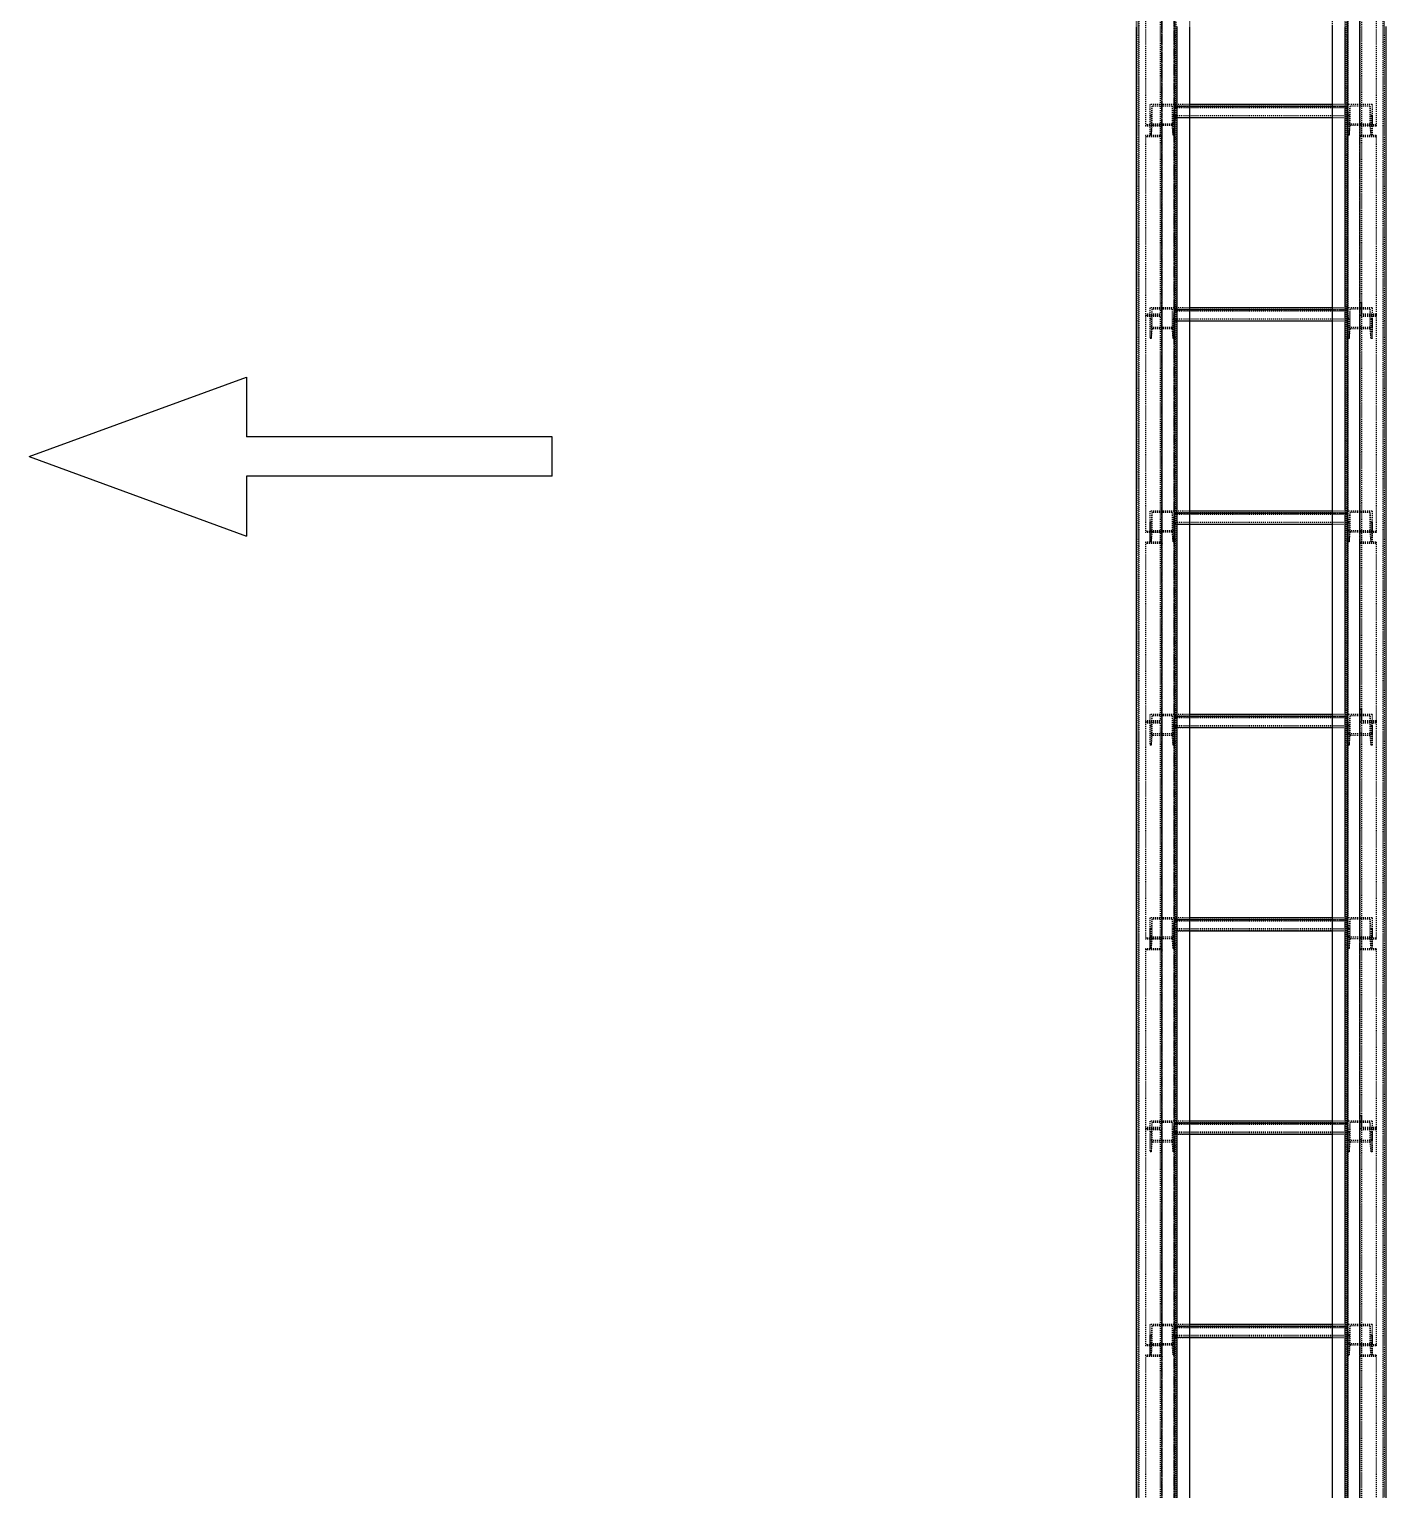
# Model space of a CAD drawing. Header units: millimetres. Extents: x 5143 to 30813, y 232 to 21408.
# Drawn here: x 8474 to 9138, y 6713 to 7429 of the extents above; entities that cross this region are included whole.
import ezdxf

# ---------------------------------------------------------------- set-up
doc = ezdxf.new("R2010")
doc.units = ezdxf.units.MM
doc.header["$LTSCALE"] = 0.25
for name, pattern in [('XKITLINE00', [0]), ('XKITLINE02', [4, 2, -2]), ('XKITLINE03', [6, 3, -1, 1, -1])]:
    doc.linetypes.add(name, pattern=pattern)

msp = doc.modelspace()

# ---------------------------------------------------------------- linework, layer by layer
at = {"color": 1, "linetype": 'XKITLINE03'}
for p, q in [((9028.63, 5880.81), (9028.63, 7537.69)), ((9034.61, 5900.27), (9034.61, 7540.27)), ((9119.61, 7540.27), (9119.61, 5900.28)), ((9125.61, 5880.81), (9125.61, 7537.69)), ((9028.63, 7487.57), (9028.63, 7381.72)), ((9125.61, 7381.72), (9125.61, 7487.57)), ((9034.63, 7391.7), (9034.63, 7382.15)), ((9034.63, 7390.68), (9119.61, 7390.68)), ((9119.61, 7382.15), (9119.61, 7391.7)), ((9028.63, 7375.93), (9028.63, 7288.3)), ((9125.61, 7288.3), (9125.61, 7375.93)), ((9028.63, 7288.3), (9028.63, 7182.44)), ((9034.63, 7292.06), (9034.63, 7282.51)), ((9034.63, 7291.04), (9119.61, 7291.04)), ((9119.61, 7282.51), (9119.61, 7292.06)), ((9125.61, 7182.44), (9125.61, 7288.3)), ((9034.63, 7192.43), (9034.63, 7182.88)), ((9034.63, 7191.4), (9119.61, 7191.4)), ((9119.61, 7182.88), (9119.61, 7192.43)), ((9028.63, 7176.65), (9028.63, 7089.03)), ((9125.61, 7089.03), (9125.61, 7176.65)), ((9028.63, 7089.03), (9028.63, 6983.17)), ((9034.63, 7092.79), (9034.63, 7083.24)), ((9034.63, 7091.77), (9119.61, 7091.77)), ((9119.61, 7083.24), (9119.61, 7092.79)), ((9125.61, 6983.17), (9125.61, 7089.03)), ((9034.63, 6993.16), (9034.63, 6983.61)), ((9034.63, 6992.13), (9119.61, 6992.13)), ((9119.61, 6983.61), (9119.61, 6993.16)), ((9028.63, 6977.38), (9028.63, 6889.76)), ((9125.61, 6889.76), (9125.61, 6977.38)), ((9034.63, 6893.52), (9034.63, 6883.97)), ((9119.61, 6883.97), (9119.61, 6893.52)), ((9028.63, 6889.76), (9028.63, 6783.9)), ((9034.63, 6892.5), (9119.61, 6892.5)), ((9125.61, 6783.9), (9125.61, 6889.76)), ((9034.63, 6793.88), (9034.63, 6784.33)), ((9119.61, 6784.33), (9119.61, 6793.88)), ((9034.63, 6792.86), (9119.61, 6792.86)), ((9028.63, 6778.11), (9028.63, 6690.48)), ((9125.61, 6690.48), (9125.61, 6778.11))]:
    msp.add_line(p, q, dxfattribs=at)
at = {"color": 3, "linetype": 'XKITLINE02'}
for p, q in [((9034.61, 7540.27), (9034.61, 5898.57)), ((9035.46, 7540.16), (9035.46, 5898.69)), ((9118.76, 7540.16), (9118.76, 5898.69)), ((9119.61, 7540.27), (9119.61, 5898.57)), ((9015.93, 7533.97), (9015.93, 5930.38)), ((9016.78, 7533.97), (9016.78, 5889.26)), ((9017.31, 7533.54), (9017.31, 5888.53)), ((9034.55, 7533.54), (9034.54, 5888.53)), ((9035.08, 7533.97), (9035.08, 5889.26)), ((9118.31, 7533.97), (9118.31, 5888.43)), ((9119.16, 7533.97), (9119.16, 5889.26)), ((9119.69, 7533.54), (9119.69, 5888.53)), ((9136.93, 7533.54), (9136.92, 5888.53)), ((9137.46, 7533.97), (9137.46, 5889.26)), ((9020.63, 7487.57), (9020.63, 7381.19)), ((9028.63, 7487.57), (9028.63, 7376.4)), ((9125.61, 7487.57), (9125.61, 7376.4)), ((9133.61, 7487.57), (9133.61, 7381.19)), ((9027.83, 7487.04), (9027.83, 7376.4)), ((9126.41, 7487.04), (9126.41, 7376.4)), ((9042.11, 7479.9), (9042.11, 5900.2)), ((9112.11, 7470.57), (9112.11, 5900.2)), ((9022.63, 7391.7), (9022.63, 7376.67)), ((9034.63, 7391.7), (9022.63, 7391.7)), ((9023.69, 7391), (9023.31, 7386.22)), ((9033.57, 7391), (9023.69, 7391)), ((9023.69, 7391), (9023.69, 7381.45)), ((9033.57, 7391), (9033.95, 7386.22)), ((9033.57, 7391), (9033.57, 7381.45)), ((9034.63, 7391.7), (9034.63, 7376.67)), ((9034.63, 7391.7), (9034.63, 7385.2)), ((9042.11, 7391.7), (9034.63, 7391.7)), ((9119.61, 7390.91), (9034.63, 7390.91)), ((9042.11, 7390.68), (9034.63, 7390.68)), ((9119.61, 7390.07), (9034.63, 7390.07)), ((9119.61, 7391.7), (9112.11, 7391.7)), ((9119.61, 7390.68), (9112.11, 7390.68)), ((9119.61, 7391.7), (9119.61, 7382.15)), ((9119.61, 7391.7), (9119.61, 7386.22)), ((9131.61, 7391.7), (9119.61, 7391.7)), ((9119.61, 7391.7), (9119.61, 7385.2)), ((9120.67, 7391), (9120.29, 7386.22)), ((9120.67, 7391), (9120.67, 7381.45)), ((9130.55, 7391), (9120.67, 7391)), ((9130.55, 7391), (9130.55, 7381.45)), ((9130.55, 7391), (9130.93, 7386.22)), ((9131.61, 7391.7), (9131.61, 7382.15)), ((9131.61, 7391.7), (9131.61, 7386.22)), ((9028.63, 7381.72), (9020.63, 7381.72)), ((9027.83, 7381.19), (9020.63, 7381.19)), ((9023.31, 7386.22), (9022.63, 7386.22)), ((9034.63, 7382.15), (9022.63, 7382.15)), ((9023.31, 7386.22), (9023.31, 7376.67)), ((9023.69, 7381.45), (9023.31, 7376.67)), ((9033.57, 7381.45), (9023.69, 7381.45)), ((9028.63, 7382.2), (9027.83, 7382.2)), ((9027.83, 7382.2), (9027.83, 7376.55)), ((9027.83, 7382.2), (9027.83, 7288.93)), ((9028.63, 7382.2), (9028.63, 7375.93)), ((9028.63, 7382.2), (9028.63, 7288.3)), ((9033.57, 7381.45), (9033.95, 7376.67)), ((9034.63, 7386.22), (9033.95, 7386.22)), ((9033.95, 7386.22), (9033.95, 7376.67)), ((9119.61, 7386.22), (9034.63, 7386.22)), ((9119.61, 7386.16), (9034.63, 7386.16)), ((9119.61, 7385.25), (9034.63, 7385.25)), ((9042.11, 7385.2), (9034.63, 7385.2)), ((9119.61, 7385.2), (9112.11, 7385.2)), ((9119.61, 7386.22), (9119.61, 7376.67)), ((9120.29, 7386.22), (9119.61, 7386.22)), ((9119.61, 7382.15), (9119.61, 7376.67)), ((9131.61, 7382.15), (9119.61, 7382.15)), ((9120.29, 7386.22), (9120.29, 7376.67)), ((9120.67, 7381.45), (9120.29, 7376.67)), ((9130.55, 7381.45), (9120.67, 7381.45)), ((9125.61, 7382.2), (9125.61, 7288.3)), ((9126.41, 7382.2), (9125.61, 7382.2)), ((9133.61, 7381.72), (9125.61, 7381.72)), ((9126.41, 7382.2), (9126.41, 7288.93)), ((9133.61, 7381.19), (9126.41, 7381.19)), ((9130.55, 7381.45), (9130.93, 7376.67)), ((9130.93, 7386.22), (9130.93, 7376.67)), ((9131.61, 7386.22), (9130.93, 7386.22)), ((9131.61, 7386.22), (9131.61, 7376.67)), ((9131.61, 7382.15), (9131.61, 7376.67)), ((9027.83, 7376.55), (9020.63, 7376.55)), ((9020.63, 7376.55), (9020.63, 7375.93)), ((9020.63, 7376.55), (9020.63, 7288.3)), ((9028.63, 7375.93), (9020.63, 7375.93)), ((9023.31, 7376.67), (9022.63, 7376.67)), ((9028.63, 7376.4), (9027.83, 7376.4)), ((9034.63, 7376.67), (9033.95, 7376.67)), ((9120.29, 7376.67), (9119.61, 7376.67)), ((9126.41, 7376.4), (9125.61, 7376.4)), ((9133.61, 7375.93), (9125.61, 7375.93)), ((9133.61, 7376.55), (9126.41, 7376.55)), ((9131.61, 7376.67), (9130.93, 7376.67)), ((9133.61, 7376.55), (9133.61, 7288.3)), ((9028.63, 7294.57), (9027.83, 7294.57)), ((9125.61, 7294.57), (9125.61, 7288.3)), ((9126.41, 7294.57), (9125.61, 7294.57)), ((9126.41, 7294.57), (9126.41, 7288.93)), ((9027.83, 7288.93), (9020.63, 7288.93)), ((9020.63, 7288.3), (9020.63, 7287.77)), ((9028.63, 7288.3), (9020.63, 7288.3)), ((9020.63, 7288.3), (9020.63, 7181.91)), ((9028.63, 7288.3), (9020.63, 7288.3)), ((9027.83, 7287.77), (9020.63, 7287.77)), ((9022.63, 7292.06), (9022.63, 7286.58)), ((9034.63, 7292.06), (9022.63, 7292.06)), ((9022.63, 7292.06), (9022.63, 7277.03)), ((9023.69, 7291.37), (9023.31, 7286.58)), ((9033.57, 7291.37), (9023.69, 7291.37)), ((9023.69, 7291.37), (9023.69, 7281.82)), ((9027.83, 7287.77), (9027.83, 7281.82)), ((9027.83, 7287.77), (9027.83, 7177.13)), ((9028.63, 7288.3), (9028.63, 7177.13)), ((9033.57, 7291.37), (9033.95, 7286.58)), ((9033.57, 7291.37), (9033.57, 7281.82)), ((9034.63, 7292.06), (9034.63, 7286.58)), ((9034.63, 7292.06), (9034.63, 7277.03)), ((9034.63, 7292.06), (9034.63, 7285.56)), ((9042.11, 7292.06), (9034.63, 7292.06)), ((9119.61, 7291.28), (9034.63, 7291.28)), ((9042.11, 7291.04), (9034.63, 7291.04)), ((9119.61, 7290.43), (9034.63, 7290.43)), ((9119.61, 7292.06), (9112.11, 7292.06)), ((9119.61, 7291.04), (9112.11, 7291.04)), ((9119.61, 7292.06), (9119.61, 7282.51)), ((9119.61, 7292.06), (9119.61, 7286.58)), ((9131.61, 7292.06), (9119.61, 7292.06)), ((9119.61, 7292.06), (9119.61, 7285.56)), ((9120.67, 7291.37), (9120.29, 7286.58)), ((9120.67, 7291.37), (9120.67, 7281.82)), ((9130.55, 7291.37), (9120.67, 7291.37)), ((9125.61, 7288.3), (9125.61, 7177.13)), ((9133.61, 7288.3), (9125.61, 7288.3)), ((9133.61, 7288.3), (9125.61, 7288.3)), ((9133.61, 7288.93), (9126.41, 7288.93)), ((9126.41, 7287.77), (9126.41, 7177.13)), ((9133.61, 7287.77), (9126.41, 7287.77)), ((9130.55, 7291.37), (9130.55, 7281.82)), ((9130.55, 7291.37), (9130.93, 7286.58)), ((9131.61, 7292.06), (9131.61, 7282.51)), ((9131.61, 7292.06), (9131.61, 7286.58)), ((9133.61, 7288.93), (9133.61, 7288.3)), ((9133.61, 7288.3), (9133.61, 7181.91)), ((9023.31, 7286.58), (9022.63, 7286.58)), ((9034.63, 7282.51), (9022.63, 7282.51)), ((9023.31, 7286.58), (9023.31, 7277.03)), ((9023.69, 7281.82), (9023.31, 7277.03)), ((9033.57, 7281.82), (9023.69, 7281.82)), ((9028.63, 7282.99), (9027.83, 7282.99)), ((9028.63, 7282.51), (9028.63, 7182.44)), ((9033.57, 7281.82), (9033.95, 7277.03)), ((9034.63, 7286.58), (9033.95, 7286.58)), ((9033.95, 7286.58), (9033.95, 7277.03)), ((9119.61, 7286.58), (9034.63, 7286.58)), ((9119.61, 7286.53), (9034.63, 7286.53)), ((9119.61, 7285.62), (9034.63, 7285.62)), ((9042.11, 7285.56), (9034.63, 7285.56)), ((9119.61, 7285.56), (9112.11, 7285.56)), ((9119.61, 7286.58), (9119.61, 7277.03)), ((9120.29, 7286.58), (9119.61, 7286.58)), ((9119.61, 7282.51), (9119.61, 7277.03)), ((9131.61, 7282.51), (9119.61, 7282.51)), ((9120.29, 7286.58), (9120.29, 7277.03)), ((9120.67, 7281.82), (9120.29, 7277.03)), ((9130.55, 7281.82), (9120.67, 7281.82)), ((9126.41, 7282.99), (9125.61, 7282.99)), ((9130.55, 7281.82), (9130.93, 7277.03)), ((9130.93, 7286.58), (9130.93, 7277.03)), ((9131.61, 7286.58), (9130.93, 7286.58)), ((9131.61, 7286.58), (9131.61, 7277.03)), ((9131.61, 7282.51), (9131.61, 7277.03)), ((9023.31, 7277.03), (9022.63, 7277.03)), ((9034.63, 7277.03), (9033.95, 7277.03)), ((9120.29, 7277.03), (9119.61, 7277.03)), ((9131.61, 7277.03), (9130.93, 7277.03)), ((9022.63, 7192.43), (9022.63, 7186.95)), ((9034.63, 7192.43), (9022.63, 7192.43)), ((9022.63, 7192.43), (9022.63, 7182.44)), ((9023.31, 7186.95), (9022.63, 7186.95)), ((9022.63, 7186.95), (9022.63, 7177.4)), ((9023.69, 7191.73), (9023.31, 7186.95)), ((9023.31, 7186.95), (9023.31, 7177.4)), ((9033.57, 7191.73), (9023.69, 7191.73)), ((9023.69, 7191.73), (9023.69, 7182.18)), ((9033.57, 7191.73), (9033.95, 7186.95)), ((9033.57, 7191.73), (9033.57, 7182.18)), ((9034.63, 7186.95), (9033.95, 7186.95)), ((9033.95, 7186.95), (9033.95, 7177.4)), ((9034.63, 7192.43), (9034.63, 7185.92)), ((9042.11, 7192.43), (9034.63, 7192.43)), ((9034.63, 7192.43), (9034.63, 7186.95)), ((9034.63, 7192.43), (9034.63, 7182.88)), ((9119.61, 7191.64), (9034.63, 7191.64)), ((9042.11, 7191.4), (9034.63, 7191.4)), ((9119.61, 7190.8), (9034.63, 7190.8)), ((9119.61, 7186.95), (9034.63, 7186.95)), ((9034.63, 7186.95), (9034.63, 7177.4)), ((9119.61, 7186.89), (9034.63, 7186.89)), ((9119.61, 7192.43), (9112.11, 7192.43)), ((9119.61, 7191.4), (9112.11, 7191.4)), ((9119.61, 7192.43), (9119.61, 7182.88)), ((9119.61, 7192.43), (9119.61, 7186.95)), ((9131.61, 7192.43), (9119.61, 7192.43)), ((9119.61, 7192.43), (9119.61, 7185.92)), ((9119.61, 7186.95), (9119.61, 7177.4)), ((9120.29, 7186.95), (9119.61, 7186.95)), ((9120.67, 7191.73), (9120.29, 7186.95)), ((9120.29, 7186.95), (9120.29, 7177.4)), ((9120.67, 7191.73), (9120.67, 7182.18)), ((9130.55, 7191.73), (9120.67, 7191.73)), ((9130.55, 7191.73), (9130.55, 7182.18)), ((9130.55, 7191.73), (9130.93, 7186.95)), ((9130.93, 7186.95), (9130.93, 7177.4)), ((9131.61, 7186.95), (9130.93, 7186.95)), ((9131.61, 7192.43), (9131.61, 7182.88)), ((9131.61, 7192.43), (9131.61, 7186.95)), ((9131.61, 7186.95), (9131.61, 7177.4)), ((9028.63, 7182.44), (9020.63, 7182.44)), ((9027.83, 7181.91), (9020.63, 7181.91)), ((9034.63, 7182.88), (9022.63, 7182.88)), ((9022.63, 7182.44), (9022.63, 7177.4)), ((9023.69, 7182.18), (9023.31, 7177.4)), ((9033.57, 7182.18), (9023.69, 7182.18)), ((9028.63, 7182.92), (9027.83, 7182.92)), ((9027.83, 7182.92), (9027.83, 7177.28)), ((9027.83, 7182.92), (9027.83, 7089.66)), ((9028.63, 7182.92), (9028.63, 7176.65)), ((9028.63, 7182.92), (9028.63, 7089.03)), ((9033.57, 7182.18), (9033.95, 7177.4)), ((9119.61, 7185.98), (9034.63, 7185.98)), ((9042.11, 7185.92), (9034.63, 7185.92)), ((9034.63, 7182.88), (9034.63, 7177.4)), ((9119.61, 7185.92), (9112.11, 7185.92)), ((9119.61, 7182.88), (9119.61, 7177.4)), ((9131.61, 7182.88), (9119.61, 7182.88)), ((9120.67, 7182.18), (9120.29, 7177.4)), ((9130.55, 7182.18), (9120.67, 7182.18)), ((9125.61, 7182.92), (9125.61, 7089.03)), ((9126.41, 7182.92), (9125.61, 7182.92)), ((9125.61, 7182.44), (9125.61, 7177.13)), ((9133.61, 7182.44), (9125.61, 7182.44)), ((9126.41, 7182.92), (9126.41, 7089.66)), ((9126.41, 7181.91), (9126.41, 7177.13)), ((9133.61, 7181.91), (9126.41, 7181.91)), ((9130.55, 7182.18), (9130.93, 7177.4)), ((9131.61, 7182.88), (9131.61, 7177.4)), ((9133.61, 7182.44), (9133.61, 7181.91)), ((9027.83, 7177.28), (9020.63, 7177.28)), ((9020.63, 7177.28), (9020.63, 7176.65)), ((9020.63, 7177.28), (9020.63, 7089.03)), ((9028.63, 7176.65), (9020.63, 7176.65)), ((9023.31, 7177.4), (9022.63, 7177.4)), ((9028.63, 7177.13), (9027.83, 7177.13)), ((9034.63, 7177.4), (9033.95, 7177.4)), ((9120.29, 7177.4), (9119.61, 7177.4)), ((9126.41, 7177.13), (9125.61, 7177.13)), ((9133.61, 7176.65), (9125.61, 7176.65)), ((9133.61, 7177.28), (9126.41, 7177.28)), ((9131.61, 7177.4), (9130.93, 7177.4)), ((9133.61, 7177.28), (9133.61, 7089.03)), ((9028.63, 7095.3), (9027.83, 7095.3)), ((9125.61, 7095.3), (9125.61, 7089.03)), ((9126.41, 7095.3), (9125.61, 7095.3)), ((9126.41, 7095.3), (9126.41, 7089.66)), ((9027.83, 7089.66), (9020.63, 7089.66)), ((9020.63, 7089.03), (9020.63, 7088.5)), ((9028.63, 7089.03), (9020.63, 7089.03)), ((9020.63, 7089.03), (9020.63, 6982.64)), ((9028.63, 7089.03), (9020.63, 7089.03)), ((9027.83, 7088.5), (9020.63, 7088.5)), ((9022.63, 7092.79), (9022.63, 7077.76)), ((9034.63, 7092.79), (9022.63, 7092.79)), ((9023.31, 7087.31), (9022.63, 7087.31)), ((9023.69, 7092.09), (9023.31, 7087.31)), ((9023.31, 7087.31), (9023.31, 7077.76)), ((9033.57, 7092.09), (9023.69, 7092.09)), ((9023.69, 7092.09), (9023.69, 7082.55)), ((9027.83, 7088.5), (9027.83, 7082.55)), ((9027.83, 7088.5), (9027.83, 6977.86)), ((9028.63, 7089.03), (9028.63, 6977.86)), ((9033.57, 7092.09), (9033.95, 7087.31)), ((9033.57, 7092.09), (9033.57, 7082.55)), ((9034.63, 7087.31), (9033.95, 7087.31)), ((9033.95, 7087.31), (9033.95, 7077.76)), ((9034.63, 7092.79), (9034.63, 7086.29)), ((9042.11, 7092.79), (9034.63, 7092.79)), ((9034.63, 7092.79), (9034.63, 7077.76)), ((9119.61, 7092), (9034.63, 7092)), ((9042.11, 7091.77), (9034.63, 7091.77)), ((9119.61, 7091.16), (9034.63, 7091.16)), ((9119.61, 7087.31), (9034.63, 7087.31)), ((9119.61, 7087.25), (9034.63, 7087.25)), ((9119.61, 7092.79), (9112.11, 7092.79)), ((9119.61, 7091.77), (9112.11, 7091.77)), ((9119.61, 7092.79), (9119.61, 7083.24)), ((9119.61, 7092.79), (9119.61, 7087.31)), ((9131.61, 7092.79), (9119.61, 7092.79)), ((9119.61, 7092.79), (9119.61, 7086.29)), ((9119.61, 7087.31), (9119.61, 7077.76)), ((9120.29, 7087.31), (9119.61, 7087.31)), ((9120.67, 7092.09), (9120.29, 7087.31)), ((9120.29, 7087.31), (9120.29, 7077.76)), ((9120.67, 7092.09), (9120.67, 7082.55)), ((9130.55, 7092.09), (9120.67, 7092.09)), ((9133.61, 7089.03), (9125.61, 7089.03)), ((9125.61, 7089.03), (9125.61, 6977.86)), ((9133.61, 7089.03), (9125.61, 7089.03)), ((9133.61, 7089.66), (9126.41, 7089.66)), ((9126.41, 7088.5), (9126.41, 6977.86)), ((9133.61, 7088.5), (9126.41, 7088.5)), ((9130.55, 7092.09), (9130.55, 7082.55)), ((9130.55, 7092.09), (9130.93, 7087.31)), ((9130.93, 7087.31), (9130.93, 7077.76)), ((9131.61, 7087.31), (9130.93, 7087.31)), ((9131.61, 7092.79), (9131.61, 7083.24)), ((9131.61, 7092.79), (9131.61, 7087.31)), ((9131.61, 7087.31), (9131.61, 7077.76)), ((9133.61, 7089.66), (9133.61, 7089.03)), ((9133.61, 7089.03), (9133.61, 6982.64)), ((9034.63, 7083.24), (9022.63, 7083.24)), ((9023.69, 7082.55), (9023.31, 7077.76)), ((9033.57, 7082.55), (9023.69, 7082.55)), ((9028.63, 7083.71), (9027.83, 7083.71)), ((9028.63, 7083.24), (9028.63, 6983.17)), ((9033.57, 7082.55), (9033.95, 7077.76)), ((9119.61, 7086.35), (9034.63, 7086.35)), ((9042.11, 7086.29), (9034.63, 7086.29)), ((9119.61, 7086.29), (9112.11, 7086.29)), ((9119.61, 7083.24), (9119.61, 7077.76)), ((9131.61, 7083.24), (9119.61, 7083.24)), ((9120.67, 7082.55), (9120.29, 7077.76)), ((9130.55, 7082.55), (9120.67, 7082.55)), ((9126.41, 7083.71), (9125.61, 7083.71)), ((9130.55, 7082.55), (9130.93, 7077.76)), ((9131.61, 7083.24), (9131.61, 7077.76)), ((9023.31, 7077.76), (9022.63, 7077.76)), ((9034.63, 7077.76), (9033.95, 7077.76)), ((9120.29, 7077.76), (9119.61, 7077.76)), ((9131.61, 7077.76), (9130.93, 7077.76)), ((9022.63, 6993.16), (9022.63, 6987.68)), ((9034.63, 6993.16), (9022.63, 6993.16)), ((9022.63, 6993.16), (9022.63, 6983.17)), ((9023.31, 6987.68), (9022.63, 6987.68)), ((9022.63, 6987.68), (9022.63, 6978.13)), ((9023.69, 6992.46), (9023.31, 6987.68)), ((9023.31, 6987.68), (9023.31, 6978.13)), ((9033.57, 6992.46), (9023.69, 6992.46)), ((9023.69, 6992.46), (9023.69, 6982.91)), ((9033.57, 6992.46), (9033.95, 6987.68)), ((9033.57, 6992.46), (9033.57, 6982.91)), ((9034.63, 6987.68), (9033.95, 6987.68)), ((9033.95, 6987.68), (9033.95, 6978.13)), ((9034.63, 6993.16), (9034.63, 6987.68)), ((9034.63, 6993.16), (9034.63, 6983.61)), ((9034.63, 6993.16), (9034.63, 6986.65)), ((9042.11, 6993.16), (9034.63, 6993.16)), ((9119.61, 6992.37), (9034.63, 6992.37)), ((9042.11, 6992.13), (9034.63, 6992.13)), ((9119.61, 6991.53), (9034.63, 6991.53)), ((9034.63, 6987.68), (9034.63, 6978.13)), ((9119.61, 6987.68), (9034.63, 6987.68)), ((9119.61, 6987.62), (9034.63, 6987.62)), ((9119.61, 6986.71), (9034.63, 6986.71)), ((9042.11, 6986.65), (9034.63, 6986.65)), ((9119.61, 6993.16), (9112.11, 6993.16)), ((9119.61, 6992.13), (9112.11, 6992.13)), ((9119.61, 6986.65), (9112.11, 6986.65)), ((9119.61, 6993.16), (9119.61, 6983.61)), ((9119.61, 6993.16), (9119.61, 6987.68)), ((9131.61, 6993.16), (9119.61, 6993.16)), ((9119.61, 6993.16), (9119.61, 6986.65)), ((9119.61, 6987.68), (9119.61, 6978.13)), ((9120.29, 6987.68), (9119.61, 6987.68)), ((9120.67, 6992.46), (9120.29, 6987.68)), ((9120.29, 6987.68), (9120.29, 6978.13)), ((9120.67, 6992.46), (9120.67, 6982.91)), ((9130.55, 6992.46), (9120.67, 6992.46)), ((9130.55, 6992.46), (9130.55, 6982.91)), ((9130.55, 6992.46), (9130.93, 6987.68)), ((9130.93, 6987.68), (9130.93, 6978.13)), ((9131.61, 6987.68), (9130.93, 6987.68)), ((9131.61, 6993.16), (9131.61, 6983.61)), ((9131.61, 6993.16), (9131.61, 6987.68)), ((9131.61, 6987.68), (9131.61, 6978.13)), ((9028.63, 6983.17), (9020.63, 6983.17)), ((9027.83, 6982.64), (9020.63, 6982.64)), ((9034.63, 6983.61), (9022.63, 6983.61)), ((9022.63, 6983.17), (9022.63, 6978.13)), ((9023.69, 6982.91), (9023.31, 6978.13)), ((9033.57, 6982.91), (9023.69, 6982.91)), ((9028.63, 6983.65), (9027.83, 6983.65)), ((9027.83, 6983.65), (9027.83, 6978.01)), ((9027.83, 6983.65), (9027.83, 6890.38)), ((9028.63, 6983.65), (9028.63, 6977.38)), ((9028.63, 6983.65), (9028.63, 6889.76)), ((9033.57, 6982.91), (9033.95, 6978.13)), ((9034.63, 6983.61), (9034.63, 6978.13)), ((9119.61, 6983.61), (9119.61, 6978.13)), ((9131.61, 6983.61), (9119.61, 6983.61)), ((9120.67, 6982.91), (9120.29, 6978.13)), ((9130.55, 6982.91), (9120.67, 6982.91)), ((9125.61, 6983.65), (9125.61, 6889.76)), ((9126.41, 6983.65), (9125.61, 6983.65)), ((9133.61, 6983.17), (9125.61, 6983.17)), ((9126.41, 6983.65), (9126.41, 6890.38)), ((9133.61, 6982.64), (9126.41, 6982.64)), ((9130.55, 6982.91), (9130.93, 6978.13)), ((9131.61, 6983.61), (9131.61, 6978.13)), ((9027.83, 6978.01), (9020.63, 6978.01)), ((9020.63, 6978.01), (9020.63, 6977.38)), ((9020.63, 6978.01), (9020.63, 6889.76)), ((9028.63, 6977.38), (9020.63, 6977.38)), ((9023.31, 6978.13), (9022.63, 6978.13)), ((9028.63, 6977.86), (9027.83, 6977.86)), ((9034.63, 6978.13), (9033.95, 6978.13)), ((9120.29, 6978.13), (9119.61, 6978.13)), ((9126.41, 6977.86), (9125.61, 6977.86)), ((9133.61, 6977.38), (9125.61, 6977.38)), ((9133.61, 6978.01), (9126.41, 6978.01)), ((9131.61, 6978.13), (9130.93, 6978.13)), ((9133.61, 6978.01), (9133.61, 6889.76)), ((9022.63, 6893.52), (9022.63, 6878.49)), ((9034.63, 6893.52), (9022.63, 6893.52)), ((9028.63, 6896.03), (9027.83, 6896.03)), ((9034.63, 6893.52), (9034.63, 6878.49)), ((9034.63, 6893.52), (9034.63, 6887.02)), ((9042.11, 6893.52), (9034.63, 6893.52)), ((9119.61, 6893.52), (9112.11, 6893.52)), ((9119.61, 6893.52), (9119.61, 6883.97)), ((9119.61, 6893.52), (9119.61, 6888.04)), ((9131.61, 6893.52), (9119.61, 6893.52)), ((9119.61, 6893.52), (9119.61, 6887.02)), ((9125.61, 6896.03), (9125.61, 6889.76)), ((9126.41, 6896.03), (9125.61, 6896.03)), ((9126.41, 6896.03), (9126.41, 6890.38)), ((9131.61, 6893.52), (9131.61, 6883.97)), ((9131.61, 6893.52), (9131.61, 6888.04)), ((9027.83, 6890.38), (9020.63, 6890.38)), ((9028.63, 6889.76), (9020.63, 6889.76)), ((9020.63, 6889.76), (9020.63, 6889.22)), ((9028.63, 6889.76), (9020.63, 6889.76)), ((9020.63, 6889.76), (9020.63, 6783.37)), ((9027.83, 6889.22), (9020.63, 6889.22)), ((9023.31, 6888.04), (9022.63, 6888.04)), ((9023.69, 6892.82), (9023.31, 6888.04)), ((9023.31, 6888.04), (9023.31, 6878.49)), ((9033.57, 6892.82), (9023.69, 6892.82)), ((9023.69, 6892.82), (9023.69, 6883.27)), ((9027.83, 6889.22), (9027.83, 6883.27)), ((9027.83, 6889.22), (9027.83, 6778.59)), ((9028.63, 6889.76), (9028.63, 6778.59)), ((9033.57, 6892.82), (9033.95, 6888.04)), ((9033.57, 6892.82), (9033.57, 6883.27)), ((9034.63, 6888.04), (9033.95, 6888.04)), ((9033.95, 6888.04), (9033.95, 6878.49)), ((9119.61, 6892.73), (9034.63, 6892.73)), ((9042.11, 6892.5), (9034.63, 6892.5)), ((9119.61, 6891.89), (9034.63, 6891.89)), ((9119.61, 6888.04), (9034.63, 6888.04)), ((9119.61, 6887.98), (9034.63, 6887.98)), ((9119.61, 6887.07), (9034.63, 6887.07)), ((9042.11, 6887.02), (9034.63, 6887.02)), ((9119.61, 6892.5), (9112.11, 6892.5)), ((9119.61, 6887.02), (9112.11, 6887.02)), ((9119.61, 6888.04), (9119.61, 6878.49)), ((9120.29, 6888.04), (9119.61, 6888.04)), ((9120.67, 6892.82), (9120.29, 6888.04)), ((9120.29, 6888.04), (9120.29, 6878.49)), ((9120.67, 6892.82), (9120.67, 6883.27)), ((9130.55, 6892.82), (9120.67, 6892.82)), ((9133.61, 6889.76), (9125.61, 6889.76)), ((9125.61, 6889.76), (9125.61, 6778.59)), ((9133.61, 6889.76), (9125.61, 6889.76)), ((9133.61, 6890.38), (9126.41, 6890.38)), ((9126.41, 6889.22), (9126.41, 6778.59)), ((9133.61, 6889.22), (9126.41, 6889.22)), ((9130.55, 6892.82), (9130.55, 6883.27)), ((9130.55, 6892.82), (9130.93, 6888.04)), ((9130.93, 6888.04), (9130.93, 6878.49)), ((9131.61, 6888.04), (9130.93, 6888.04)), ((9131.61, 6888.04), (9131.61, 6878.49)), ((9133.61, 6890.38), (9133.61, 6889.76)), ((9133.61, 6889.76), (9133.61, 6783.37)), ((9034.63, 6883.97), (9022.63, 6883.97)), ((9023.69, 6883.27), (9023.31, 6878.49)), ((9033.57, 6883.27), (9023.69, 6883.27)), ((9028.63, 6884.44), (9027.83, 6884.44)), ((9028.63, 6883.97), (9028.63, 6783.9)), ((9033.57, 6883.27), (9033.95, 6878.49)), ((9119.61, 6883.97), (9119.61, 6878.49)), ((9131.61, 6883.97), (9119.61, 6883.97)), ((9120.67, 6883.27), (9120.29, 6878.49)), ((9130.55, 6883.27), (9120.67, 6883.27)), ((9126.41, 6884.44), (9125.61, 6884.44)), ((9130.55, 6883.27), (9130.93, 6878.49)), ((9131.61, 6883.97), (9131.61, 6878.49)), ((9023.31, 6878.49), (9022.63, 6878.49)), ((9034.63, 6878.49), (9033.95, 6878.49)), ((9120.29, 6878.49), (9119.61, 6878.49)), ((9131.61, 6878.49), (9130.93, 6878.49)), ((9022.63, 6793.88), (9022.63, 6788.4)), ((9034.63, 6793.88), (9022.63, 6793.88)), ((9022.63, 6793.88), (9022.63, 6783.9)), ((9023.69, 6793.19), (9023.31, 6788.4)), ((9033.57, 6793.19), (9023.69, 6793.19)), ((9023.69, 6793.19), (9023.69, 6783.64)), ((9033.57, 6793.19), (9033.95, 6788.4)), ((9033.57, 6793.19), (9033.57, 6783.64)), ((9034.63, 6793.88), (9034.63, 6788.4)), ((9034.63, 6793.88), (9034.63, 6784.33)), ((9034.63, 6793.88), (9034.63, 6787.38)), ((9042.11, 6793.88), (9034.63, 6793.88)), ((9119.61, 6793.1), (9034.63, 6793.1)), ((9119.61, 6793.88), (9112.11, 6793.88)), ((9119.61, 6793.88), (9119.61, 6787.38)), ((9119.61, 6793.88), (9119.61, 6784.33)), ((9119.61, 6793.88), (9119.61, 6788.4)), ((9131.61, 6793.88), (9119.61, 6793.88)), ((9120.67, 6793.19), (9120.29, 6788.4)), ((9120.67, 6793.19), (9120.67, 6783.64)), ((9130.55, 6793.19), (9120.67, 6793.19)), ((9130.55, 6793.19), (9130.55, 6783.64)), ((9130.55, 6793.19), (9130.93, 6788.4)), ((9131.61, 6793.88), (9131.61, 6784.33)), ((9131.61, 6793.88), (9131.61, 6788.4)), ((9023.31, 6788.4), (9022.63, 6788.4)), ((9022.63, 6788.4), (9022.63, 6778.85)), ((9023.31, 6788.4), (9023.31, 6778.85)), ((9034.63, 6788.4), (9033.95, 6788.4)), ((9033.95, 6788.4), (9033.95, 6778.85)), ((9042.11, 6792.86), (9034.63, 6792.86)), ((9119.61, 6792.25), (9034.63, 6792.25)), ((9034.63, 6788.4), (9034.63, 6778.85)), ((9119.61, 6788.4), (9034.63, 6788.4)), ((9119.61, 6788.35), (9034.63, 6788.35)), ((9119.61, 6787.44), (9034.63, 6787.44)), ((9042.11, 6787.38), (9034.63, 6787.38)), ((9119.61, 6792.86), (9112.11, 6792.86)), ((9119.61, 6787.38), (9112.11, 6787.38)), ((9119.61, 6788.4), (9119.61, 6778.85)), ((9120.29, 6788.4), (9119.61, 6788.4)), ((9120.29, 6788.4), (9120.29, 6778.85)), ((9130.93, 6788.4), (9130.93, 6778.85)), ((9131.61, 6788.4), (9130.93, 6788.4)), ((9131.61, 6788.4), (9131.61, 6778.85)), ((9028.63, 6783.9), (9020.63, 6783.9)), ((9027.83, 6783.37), (9020.63, 6783.37)), ((9027.83, 6778.74), (9020.63, 6778.74)), ((9020.63, 6778.74), (9020.63, 6778.11)), ((9020.63, 6778.74), (9020.63, 6690.48)), ((9034.63, 6784.33), (9022.63, 6784.33)), ((9022.63, 6783.9), (9022.63, 6778.85)), ((9023.31, 6778.85), (9022.63, 6778.85)), ((9023.69, 6783.64), (9023.31, 6778.85)), ((9033.57, 6783.64), (9023.69, 6783.64)), ((9028.63, 6784.38), (9027.83, 6784.38)), ((9027.83, 6784.38), (9027.83, 6778.74)), ((9027.83, 6784.38), (9027.83, 6691.11)), ((9028.63, 6784.38), (9028.63, 6778.11)), ((9028.63, 6784.38), (9028.63, 6690.48)), ((9033.57, 6783.64), (9033.95, 6778.85)), ((9034.63, 6778.85), (9033.95, 6778.85)), ((9034.63, 6784.33), (9034.63, 6778.85)), ((9119.61, 6784.33), (9119.61, 6778.85)), ((9131.61, 6784.33), (9119.61, 6784.33)), ((9120.29, 6778.85), (9119.61, 6778.85)), ((9120.67, 6783.64), (9120.29, 6778.85)), ((9130.55, 6783.64), (9120.67, 6783.64)), ((9125.61, 6784.38), (9125.61, 6690.48)), ((9126.41, 6784.38), (9125.61, 6784.38)), ((9125.61, 6783.9), (9125.61, 6778.59)), ((9133.61, 6783.9), (9125.61, 6783.9)), ((9126.41, 6784.38), (9126.41, 6691.11)), ((9126.41, 6783.37), (9126.41, 6778.59)), ((9133.61, 6783.37), (9126.41, 6783.37)), ((9133.61, 6778.74), (9126.41, 6778.74)), ((9130.55, 6783.64), (9130.93, 6778.85)), ((9131.61, 6778.85), (9130.93, 6778.85)), ((9131.61, 6784.33), (9131.61, 6778.85)), ((9133.61, 6783.9), (9133.61, 6783.37)), ((9133.61, 6778.74), (9133.61, 6690.48)), ((9028.63, 6778.11), (9020.63, 6778.11)), ((9028.63, 6778.59), (9027.83, 6778.59)), ((9126.41, 6778.59), (9125.61, 6778.59)), ((9133.61, 6778.11), (9125.61, 6778.11))]:
    msp.add_line(p, q, dxfattribs=at)
at = {"color": 7, "linetype": 'XKITLINE00'}
for p, q in [((9015.93, 7429.97), (9015.93, 6010.57)), ((9035.93, 7429.97), (9035.93, 6010.57)), ((9042.11, 7429.97), (9042.11, 6010.57)), ((9112.11, 7429.97), (9112.11, 6010.57)), ((9118.31, 7429.97), (9118.31, 6010.57)), ((9138.31, 7429.97), (9138.31, 6010.57)), ((9112.11, 7391.7), (9042.11, 7391.7)), ((9112.11, 7390.68), (9042.11, 7390.68)), ((9112.11, 7385.2), (9042.11, 7385.2)), ((9112.11, 7292.06), (9042.11, 7292.06)), ((9112.11, 7291.04), (9042.11, 7291.04)), ((9112.11, 7285.56), (9042.11, 7285.56)), ((9112.11, 7192.43), (9042.11, 7192.43)), ((9112.11, 7191.4), (9042.11, 7191.4)), ((9112.11, 7185.92), (9042.11, 7185.92)), ((9112.11, 7092.79), (9042.11, 7092.79)), ((9112.11, 7091.77), (9042.11, 7091.77)), ((9112.11, 7086.29), (9042.11, 7086.29)), ((9112.11, 6993.16), (9042.11, 6993.16)), ((9112.11, 6992.13), (9042.11, 6992.13)), ((9112.11, 6986.65), (9042.11, 6986.65)), ((9112.11, 6893.52), (9042.11, 6893.52)), ((9112.11, 6892.5), (9042.11, 6892.5)), ((9112.11, 6887.02), (9042.11, 6887.02)), ((9112.11, 6793.88), (9042.11, 6793.88)), ((9112.11, 6792.86), (9042.11, 6792.86)), ((9112.11, 6787.38), (9042.11, 6787.38))]:
    msp.add_line(p, q, dxfattribs=at)
at = {"color": 1}
for p, q in [((8473.56, 7219.18), (8580.09, 7258.1)), ((8580.09, 7258.1), (8580.09, 7228.8)), ((8729.77, 7228.8), (8580.09, 7228.8)), ((8729.77, 7209.56), (8729.77, 7228.8)), ((8473.56, 7219.18), (8580.09, 7180.26)), ((8729.77, 7209.56), (8580.09, 7209.56)), ((8580.09, 7209.56), (8580.09, 7180.26))]:
    msp.add_line(p, q, dxfattribs=at)
at = {"color": 1, "linetype": 'XKITLINE00'}
for centre in [(9034.63, 7391.7), (9034.63, 7390.68), (9119.61, 7391.7), (9119.61, 7390.68), (9028.63, 7381.72), (9034.63, 7382.15), (9119.61, 7382.15), (9125.61, 7381.72), (9028.63, 7375.93), (9125.61, 7375.93), (9028.63, 7288.3), (9028.63, 7288.3), (9034.63, 7292.06), (9034.63, 7291.04), (9119.61, 7292.06), (9119.61, 7291.04), (9125.61, 7288.3), (9125.61, 7288.3), (9034.63, 7282.51), (9119.61, 7282.51), (9034.63, 7192.43), (9034.63, 7191.4), (9119.61, 7192.43), (9119.61, 7191.4), (9028.63, 7182.44), (9034.63, 7182.88), (9119.61, 7182.88), (9125.61, 7182.44), (9028.63, 7176.65), (9125.61, 7176.65), (9028.63, 7089.03), (9028.63, 7089.03), (9034.63, 7092.79), (9034.63, 7091.77), (9119.61, 7092.79), (9119.61, 7091.77), (9125.61, 7089.03), (9125.61, 7089.03), (9034.63, 7083.24), (9119.61, 7083.24), (9034.63, 6993.16), (9034.63, 6992.13), (9119.61, 6993.16), (9119.61, 6992.13), (9028.63, 6983.17), (9034.63, 6983.61), (9119.61, 6983.61), (9125.61, 6983.17), (9028.63, 6977.38), (9125.61, 6977.38), (9034.63, 6893.52), (9119.61, 6893.52), (9028.63, 6889.76), (9028.63, 6889.76), (9034.63, 6892.5), (9119.61, 6892.5), (9125.61, 6889.76), (9125.61, 6889.76), (9034.63, 6883.97), (9119.61, 6883.97), (9034.63, 6793.88), (9119.61, 6793.88), (9034.63, 6792.86), (9119.61, 6792.86), (9028.63, 6783.9), (9034.63, 6784.33), (9119.61, 6784.33), (9125.61, 6783.9), (9028.63, 6778.11), (9125.61, 6778.11)]:
    msp.add_circle(centre, 0.05, dxfattribs=at)

doc.saveas('drawing.dxf')
